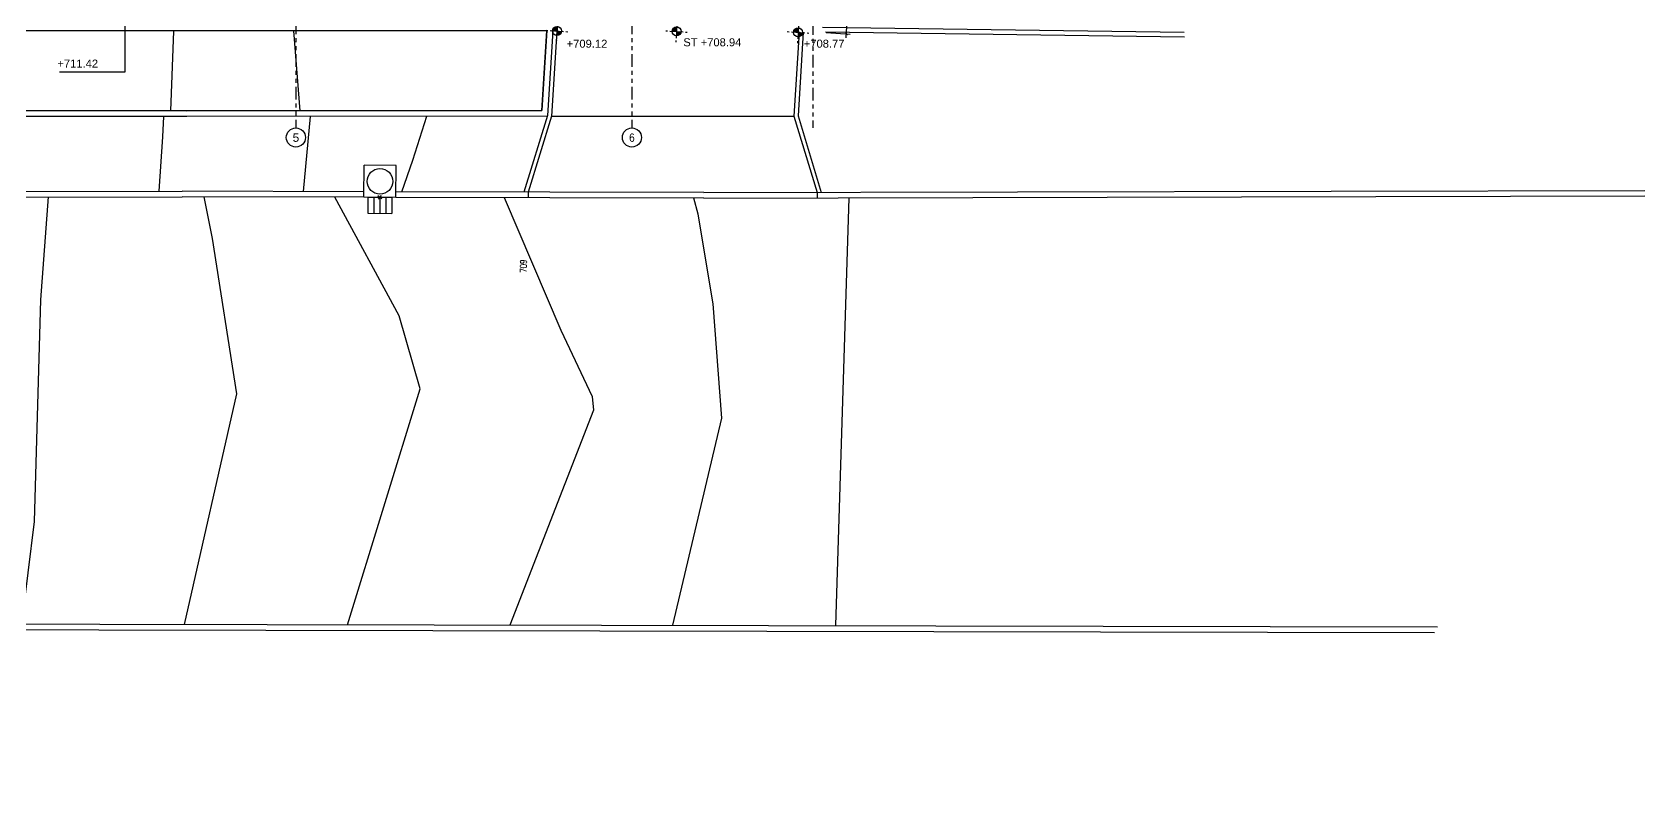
# Model space of a CAD drawing. Header units: millimetres. Extents: x 567.3 to 666.1, y 518.3 to 578.
# Drawn here: x 625.81 to 666.12, y 518.27 to 537.11 of the extents above; entities that cross this region are included whole.
import ezdxf
from ezdxf.enums import TextEntityAlignment as Align

# ---------------------------------------------------------------- set-up
doc = ezdxf.new("R2010")
doc.units = ezdxf.units.MM
doc.header["$LTSCALE"] = 0.01
doc.linetypes.add('VALS', pattern=[63.5, 31.75, -6.35, 6.35, -6.35, 6.35, -6.35])
doc.layers.get('0').update_dxf_attribs({"linetype": 'CONTINUOUS'})
doc.layers.get('DEFPOINTS').update_dxf_attribs({"linetype": 'CONTINUOUS'})
for name, color, linetype in [('BORDILLO_ACERA', 251, 'CONTINUOUS'), ('BORDILLO_CARRUAJES', 251, 'CONTINUOUS'), ('COTAS_EJES', 2, 'CONTINUOUS'), ('CURVASNIVEL_COTA', 251, 'CONTINUOUS'), ('CURVASNIVEL_MAESTRA', 252, 'CONTINUOUS'), ('CURVASNIVEL_RELLENO', 253, 'CONTINUOUS'), ('EJES', 6, 'VALS'), ('EJES-NUM', 7, 'CONTINUOUS'), ('LEV_MARCAS', 251, 'CONTINUOUS'), ('MURO_VALLA', 251, 'CONTINUOUS'), ('REG_PLUVIALES', 251, 'CONTINUOUS'), ('SUMIDERO', 252, 'CONTINUOUS'), ('TEXTO-NIVELES', 7, 'CONTINUOUS'), ('TRAMEX', 252, 'CONTINUOUS'), ('URBA-1', 1, 'CONTINUOUS')]:
    doc.layers.add(name, color=color, linetype=linetype)
doc.styles.add('ARIAL', font='arial.ttf')
doc.styles.add('ROMANS', font='romans.shx')
doc.linetypes.add('LÍMITE2', pattern='A,6.35,-2.54,[132,ltypeshp.shx,S=2.54,R=0,X=-2.54,Y=0],-2.54,25.4', length=36.83)
doc.dimstyles.new('GOP1-100', dxfattribs={"dimscale": 0.1, "dimtxt": 1.75, "dimasz": 0.75, "dimexe": 1, "dimexo": 1, "dimgap": 0.5, "dimtad": 1, "dimdec": 1, "dimlfac": 100, "dimdsep": 46, "dimtxsty": 'ARIAL', "dimblk1": 'ARCHTICK', "dimblk2": 'ARCHTICK', "dimsah": 1, "dimcen": 3, "dimdle": 1, "dimclrd": 1, "dimclre": 1, "dimclrt": 256, "dimadec": 0, "dimazin": 0, "dimtfac": 1.5, "dimtdec": 1, "dimtmove": 0, "dimatfit": 0, "dimldrblk": 'ARCHTICK', "dimfxl": 0, "dimtvp": 2.8125, "dimtolj": 1, "dimtzin": 0, "dimarcsym": 0})

# ---------------------------------------------------------------- blocks, each defined once
blk = doc.blocks.new('_ARCHTICK')
at = {"color": 0, "linetype": 'ByBlock', "const_width": 0.15}
blk.add_lwpolyline([(-0.5, -0.5), (0.5, 0.5)], dxfattribs=at)
blk = doc.blocks.new('*D92')
at = {"layer": 'COTAS_EJES', "color": 1, "lineweight": -2, "transparency": 16777216}
for p, q in [((646.152, 536.968), (648.29, 570.938)), ((647.785, 570.87), (648.384, 570.832)), ((645.66, 537.099), (646.258, 537.061))]:
    blk.add_line(p, q, dxfattribs=at)
at = {"layer": 'DEFPOINTS', "color": 0, "transparency": 16777216}
for p in [(647.685, 570.876), (648.284, 570.838), (645.56, 537.105)]:
    blk.add_point(p, dxfattribs=at)
at = {"layer": 'COTAS_EJES', "color": 1, "lineweight": -2, "transparency": 16777216, "xscale": 0.07500000000000001, "yscale": 0.07500000000000001, "zscale": 0.07500000000000001}
for p, rotation in [((648.284, 570.838), 86.39871805713925), ((646.159, 537.068), 266.3987180571393)]:
    blk.add_blockref('_ARCHTICK', p, dxfattribs=dict(at, rotation=rotation))
at = {"layer": 'COTAS_EJES', "transparency": 16777216, "insert": (647.082, 553.962), "char_height": 0.175, "attachment_point": 5, "rotation": 86.3987, "style": 'ARIAL'}
blk.add_mtext('\\A1;3383.7', dxfattribs=at)
blk = doc.blocks.new('NIVEL01')
for p, q in [((-0.0018, 0), (-0.0015, 0)), ((-0.00111, 0), (0.00111, 0)), ((0, 0.0018), (0, 0.0015)), ((0, 0.00111), (0, -0.00111)), ((0.0015, 0), (0.0018, 0)), ((0, -0.0015), (0, -0.0018))]:
    blk.add_line(p, q)
at = {"const_width": 0.00075}
for points in [[(0, 0.000375, 0.4142136), (-0.000375, 0, 1)], [(0, -0.000375, 0.4142136), (0.000375, 0, 1)]]:
    blk.add_lwpolyline(points, format="xyb", dxfattribs=at)
blk.add_circle((0, 0), 0.00075)
blk = doc.blocks.new('Sumidero')
at = {"layer": 'SUMIDERO', "linetype": 'Continuous'}
for p, q in [((-0.3, 0.2), (0.3, 0.2)), ((-0.3, 0.2), (-0.3, -0.2)), ((-0.15, 0.2), (-0.15, -0.2)), ((0, 0.2), (0, -0.2)), ((0.15, 0.2), (0.15, -0.2)), ((0.3, 0.2), (0.3, -0.2)), ((0.3, 0.2), (0.3, -0.2)), ((-0.3, -0.2), (0.3, -0.2))]:
    blk.add_line(p, q, dxfattribs=at)
blk = doc.blocks.new('Reg_Pluviales1')
at = {"layer": 'REG_PLUVIALES'}
for p, q in [((-0.4, 0), (-0.4, -0.8)), ((-0.4, 0), (0.4, 0)), ((0.4, 0), (0.4, -0.8)), ((-0.4, -0.8), (0.4, -0.8))]:
    blk.add_line(p, q, dxfattribs=at)
blk.add_circle((0, -0.4), 0.32, dxfattribs=at)

msp = doc.modelspace()

# ---------------------------------------------------------------- linework, layer by layer
at = {"layer": 'BORDILLO_ACERA'}
for p, q in [((638.6755, 537.1467), (638.5499, 535.1477)), ((629.67, 535.1381), (615.8562, 535.1484)), ((638.5499, 535.1477), (629.67, 535.1381)), ((615.712, 532.9752), (629.5566, 532.9933)), ((615.7121, 533.1152), (629.5567, 533.1333)), ((634.1004, 532.9805), (629.5566, 532.9933)), ((634.1007, 533.1205), (629.5567, 533.1333)), ((642.5965, 533.0966), (666.1201, 533.1543)), ((642.5965, 532.9566), (666.1201, 533.0143))]:
    msp.add_line(p, q, dxfattribs=at)
for points in [[(580.6866, 518.2956), (581.2679, 522.1603, -0.1113504), (582.3276, 523.5622, -0.167784), (585.736, 524.7931), (591.6627, 524.7372), (592.7261, 523.0445), (597.9743, 523.048), (607.466, 523.0021, -0.0496593), (612.1878, 522.4563, 0.0462081), (613.1031, 522.344, 0.0131376), (614.948, 522.3379), (660.938, 522.2453)], [(580.825, 518.2748), (581.4034, 522.1201, -0.1099801), (582.4168, 523.4542, -0.1676306), (585.7364, 524.6531), (591.5848, 524.5979), (592.6488, 522.9045), (597.974, 522.908), (607.4645, 522.8621, -0.0496512), (612.158, 522.3195, 0.0462081), (613.0989, 522.2041, 0.0131252), (614.9495, 522.1978), (660.8646, 522.1055)]]:
    msp.add_lwpolyline(points, format="xyb", dxfattribs=at)
at = {"layer": 'BORDILLO_CARRUAJES'}
for p, q in [((634.9004, 532.9783), (634.9007, 533.1182)), ((642.5965, 532.9566), (634.9004, 532.9783)), ((642.5965, 533.0966), (634.9007, 533.1182))]:
    msp.add_line(p, q, dxfattribs=at)
at = {"layer": 'CURVASNIVEL_MAESTRA', "elevation": 709}
msp.add_lwpolyline([(637.757, 522.292), (639.846, 527.6656), (639.8172, 527.9901), (639.0307, 529.6489), (637.6118, 532.9706), (637.6123, 532.9707)], dxfattribs=at)
at = {"layer": 'CURVASNIVEL_RELLENO'}
for points, elevation in [([(629.2753, 535.1384), (629.3449, 537.1344)], 709.75), ([(632.5026, 535.1412), (632.3515, 537.1383)], 709.5), ([(628.9783, 533.1325), (629.0752, 534.4906), (629.1019, 534.9985)], 709.75), ([(632.5913, 533.1247), (632.7645, 535.0014)], 709.5), ([(635.0503, 533.1178), (635.3261, 533.9112), (635.6721, 535.0046)], 709.25), ([(625.5475, 522.3165), (625.8628, 524.8781), (626.0209, 530.4144), (626.2175, 532.9889)], 709.75), ([(629.6173, 522.3083), (630.9249, 528.0698), (630.318, 531.9509), (630.1072, 532.9917)], 709.5), ([(633.6871, 522.3001), (635.5062, 528.195), (634.9853, 530.0179), (633.3769, 532.9825)], 709.25), ([(641.8268, 522.2838), (643.049, 527.4635), (642.8276, 530.3179), (642.455, 532.5603), (642.3519, 532.9573), (642.3519, 532.9573)], 708.75), ([(645.8966, 522.2756), (646.2335, 532.9655)], 708.5)]:
    msp.add_lwpolyline(points, dxfattribs=dict(at, elevation=elevation))
at = {"layer": 'EJES'}
for p, q in [((632.4, 574.1607), (632.4, 534.7146)), ((640.8, 574.1607), (640.8, 534.7146)), ((645.3267, 537.3553), (645.3267, 534.7146))]:
    msp.add_line(p, q, dxfattribs=at)
at = {"layer": 'EJES-NUM', "color": 1, "ltscale": 0.05}
for centre in [(632.4, 534.475), (640.8, 534.475)]:
    msp.add_circle(centre, 0.2395, dxfattribs=at)
at = {"layer": 'LEV_MARCAS'}
for p, q in [((634.5489, 532.9441), (634.4518, 533.0146)), ((634.4651, 532.9308), (634.5356, 533.0279))]:
    msp.add_line(p, q, dxfattribs=at)
at = {"layer": 'MURO_VALLA', "linetype": 'LÍMITE2', "ltscale": 0.015}
msp.add_line((654.6081, 537.1013), (645.5675, 537.2259), dxfattribs=at)
at = {"layer": 'MURO_VALLA'}
msp.add_line((654.6107, 536.9812), (645.6391, 537.1049), dxfattribs=at)
at = {"layer": 'TEXTO-NIVELES', "color": 1}
for p, q in [((628.1297, 536.1156), (628.1297, 537.3871)), ((626.4907, 536.1156), (628.1297, 536.1156))]:
    msp.add_line(p, q, dxfattribs=at)
at = {"layer": 'TRAMEX'}
msp.add_line((638.7916, 535.008), (644.8518, 535.008), dxfattribs=at)
at = {"layer": 'URBA-1'}
for p, q in [((638.8252, 537.1373), (638.6926, 535.0261)), ((638.925, 537.131), (638.7916, 535.008)), ((644.9843, 537.1144), (644.8518, 535.008)), ((645.0841, 537.1081), (644.9528, 535.0197)), ((629.67, 534.9981), (615.7163, 535.0085)), ((638.6869, 535.0079), (629.67, 534.9981)), ((638.6926, 535.0261), (638.1006, 533.1092)), ((638.7916, 535.008), (638.2052, 533.1089)), ((644.8518, 535.008), (645.4282, 533.1035)), ((644.9528, 535.0197), (645.5326, 533.1038)), ((638.2052, 533.1089), (638.2048, 532.969)), ((645.4342, 533.1053), (645.4345, 532.9653))]:
    msp.add_line(p, q, dxfattribs=at)
msp.add_lwpolyline([(638.5499, 535.1477), (638.6749, 537.1371), (632.4, 537.1384), (615.714, 537.1377), (614.464, 537.138), (606.7662, 537.099), (605.4789, 537.1046), (596.1304, 537.1467), (589.4933, 537.1288), (586.6626, 540.0066), (586.1266, 536.5276, 0.4259062), (587.1518, 535.1705), (597.7123, 535.171), (605.3124, 535.1366), (615.8562, 535.1484), (629.67, 535.1381)], format="xyb", close=True, dxfattribs=at)

# ---------------------------------------------------------------- block references
at = {"layer": 'SUMIDERO'}
for name, p, rotation in [('Reg_Pluviales1', (634.5004, 532.9794), 179.849371863801), ('Sumidero', (634.4998, 532.7794), 359.8493718771412)]:
    msp.add_blockref(name, p, dxfattribs=dict(at, rotation=rotation))
at = {"layer": 'TEXTO-NIVELES', "xscale": 150, "yscale": 150, "zscale": 150, "rotation": 356.3768749169615}
for p in [(638.9254, 537.137), (641.9154, 537.1249), (644.9547, 537.103)]:
    msp.add_blockref('NIVEL01', p, dxfattribs=at)

# ---------------------------------------------------------------- texts
at = {"layer": 'CURVASNIVEL_COTA', "style": 'ROMANS', "width": 0.8}
msp.add_text('709', height=0.16, rotation=89.45643, dxfattribs=at).set_placement((638.0885, 531.2598, 1418), align=Align.MIDDLE_CENTER)
at = {"layer": 'EJES-NUM', "ltscale": 0.05, "char_height": 0.21, "width": 0.180111, "attachment_point": 5, "style": 'ARIAL'}
for s, insert in [('5', (632.4, 534.4708)), ('{\\W0.85;6}', (640.8, 534.4708))]:
    msp.add_mtext(s, dxfattribs=dict(at, insert=insert))
at = {"layer": 'TEXTO-NIVELES', "style": 'ARIAL'}
for s, p in [('ST +708.94', (642.0839, 536.7547)), ('+709.12', (639.1679, 536.7188)), ('+708.77', (645.0964, 536.7203)), (' +711.42', (626.3595, 536.2231))]:
    msp.add_text(s, height=0.2, dxfattribs=at).set_placement(p)

# ---------------------------------------------------------------- dimensions: what is measured, and where the dimension line sits
at = {"layer": 'COTAS_EJES'}
dim = msp.add_aligned_dim(p1=(645.5599, 537.1053), p2=(647.6853, 570.8759), distance=-0.6, dimstyle='GOP1-100', override={"dimtmove": 1}, dxfattribs=at)
dim.commit()
dim.dimension.update_dxf_attribs({"geometry": '*D92', "text_midpoint": (647.0823, 553.9617)})

doc.saveas('drawing.dxf')
